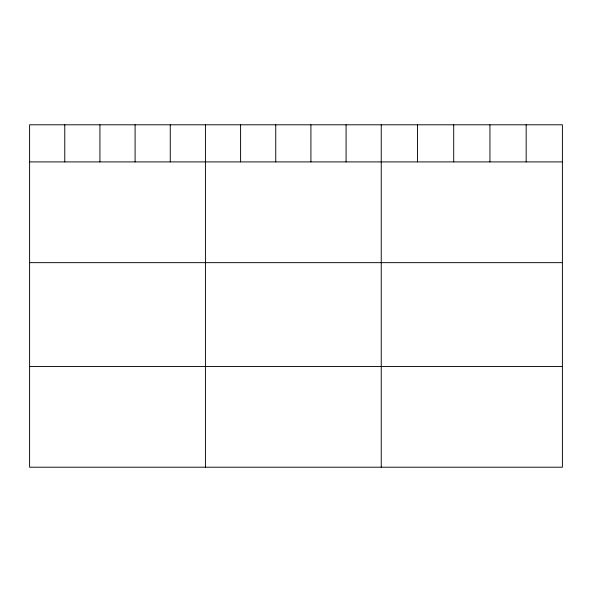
<?xml version="1.0" encoding="UTF-8"?>
<svg xmlns="http://www.w3.org/2000/svg" width="592" height="592" viewBox="0 0 592 592"><rect width="100%" height="100%" fill="white"/><g stroke="black" fill="none" stroke-linecap="round" stroke-linejoin="round"><path stroke-width="0.89" d="M562.4 161.905L562.4 467.206L29.6 467.206L29.6 124.794L562.4 124.794L562.4 161.905L29.6 161.905M29.6 262.656L562.4 262.656M29.6 366.455L562.4 366.455M526.17 124.794L526.17 161.905M489.939 124.794L489.939 161.905M453.709 124.794L453.709 161.905M417.478 124.794L417.478 161.905M381.248 124.794L381.248 467.206M346.083 124.794L346.083 161.905M310.918 124.794L310.918 161.905M275.754 124.794L275.754 161.905M240.589 124.794L240.589 161.905M205.424 124.794L205.424 467.206M170.259 124.794L170.259 161.905M135.094 124.794L135.094 161.905M99.93 124.794L99.93 161.905M64.765 124.794L64.765 161.905"/></g></svg>
